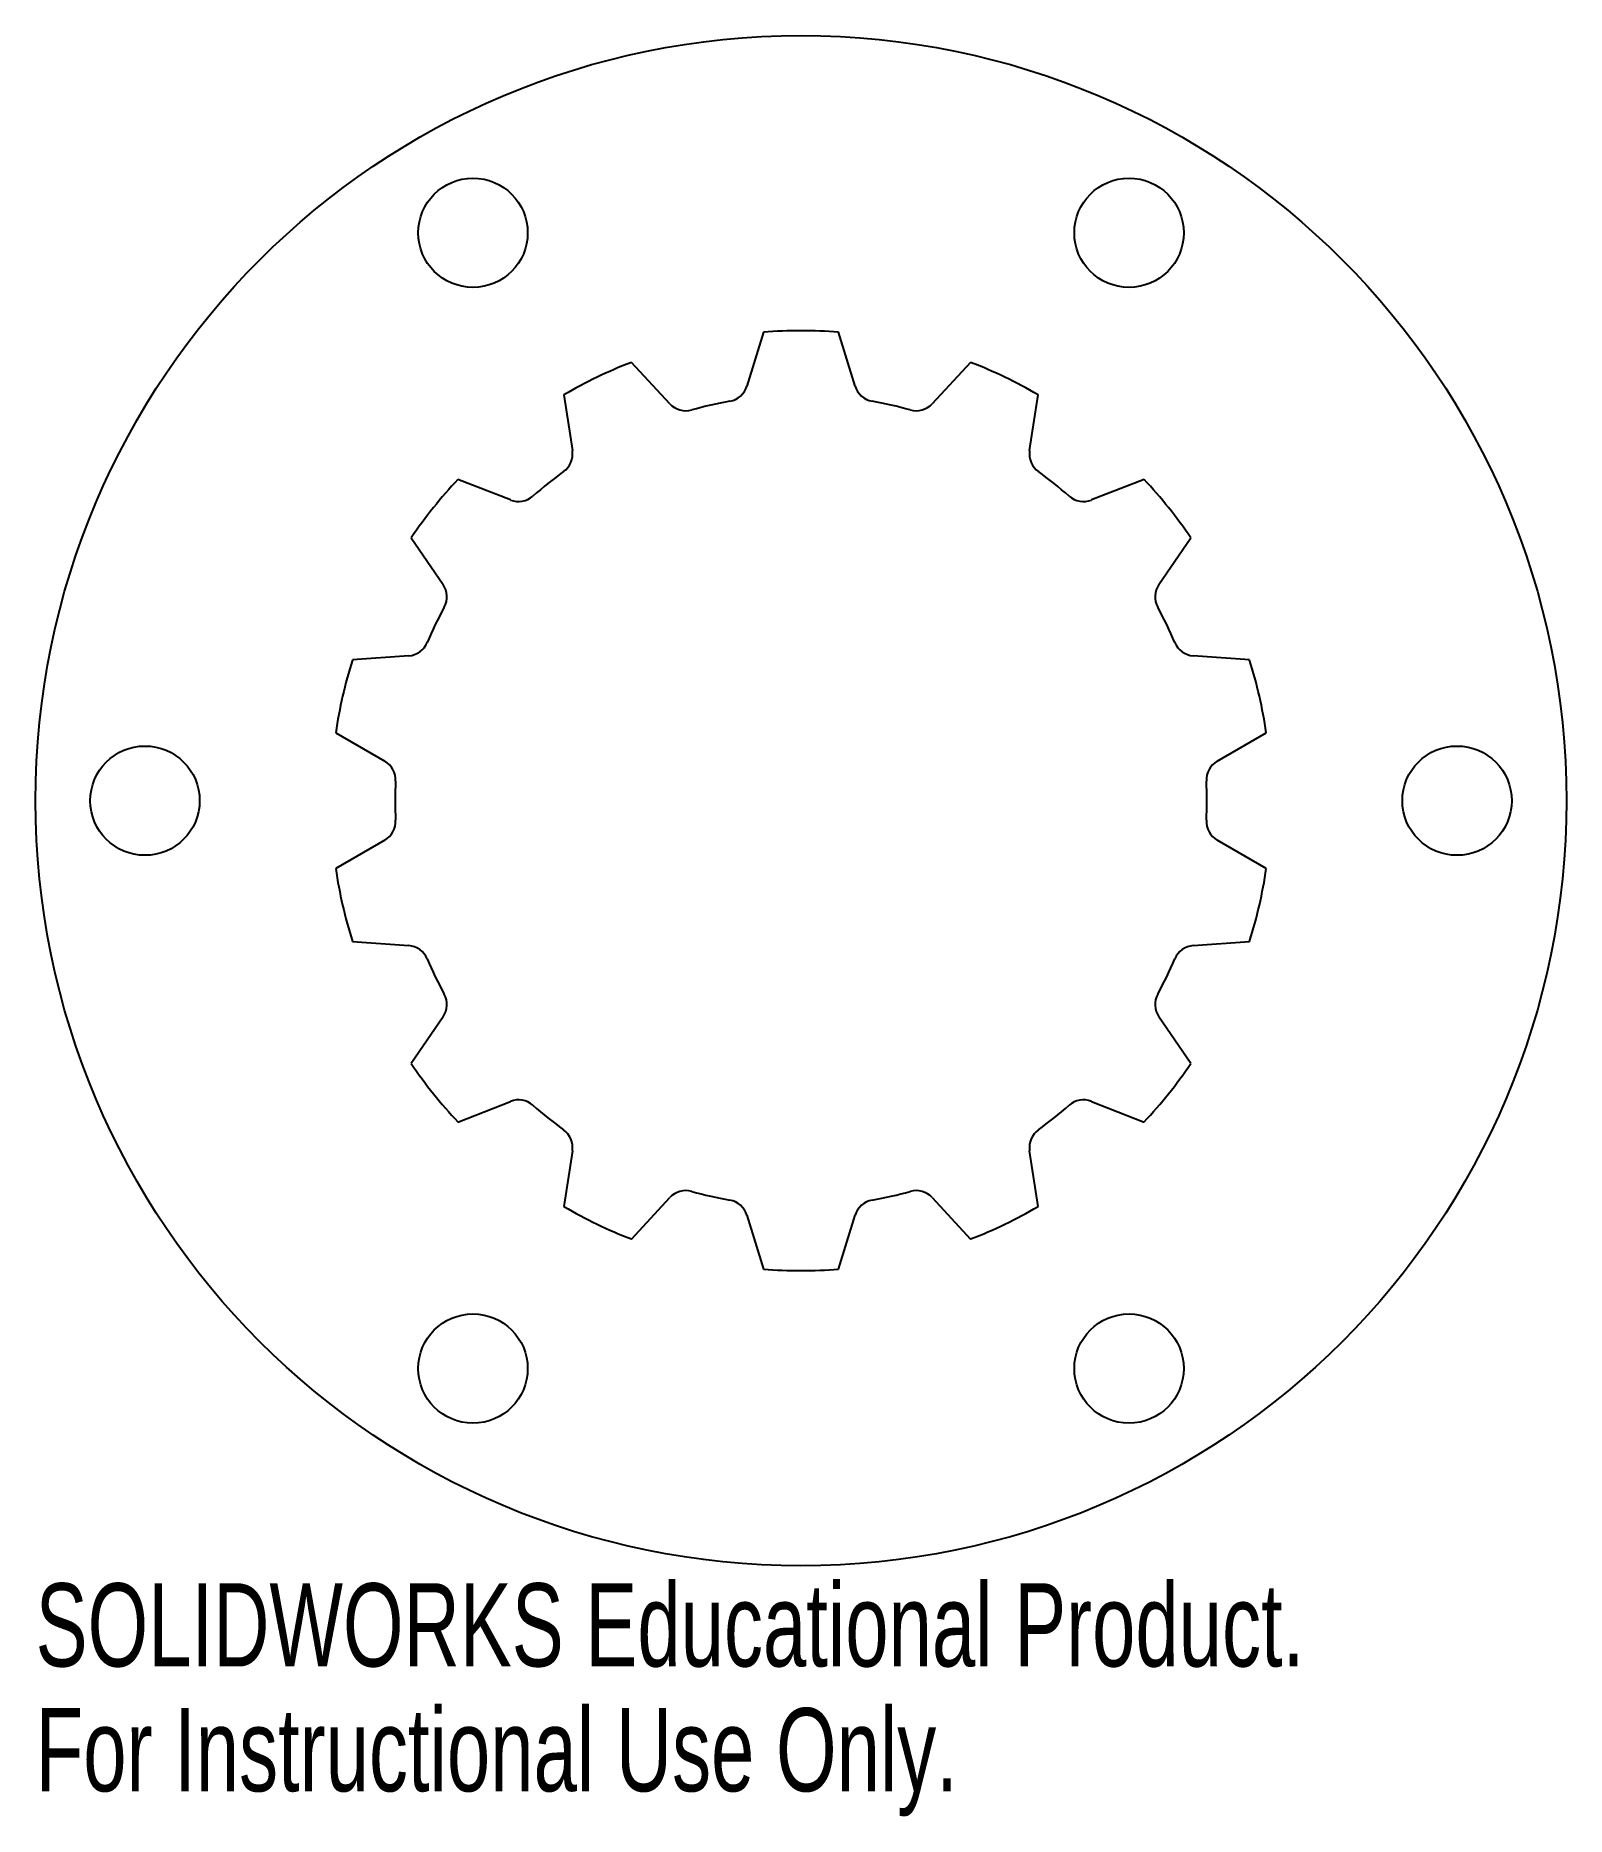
# Model space of a CAD drawing. Header units: inches. Extents: x -1.75 to 1.75, y -2.32 to 1.75.
import ezdxf

# ---------------------------------------------------------------- set-up
doc = ezdxf.new("R2010")
doc.units = ezdxf.units.IN
doc.header["$MEASUREMENT"] = 0
doc.styles.add('SLDTEXTSTYLE0', font='TXT', dxfattribs={"width": 0.7})

msp = doc.modelspace()

# ---------------------------------------------------------------- linework, layer by layer
at = {"color": 7, "linetype": 'Continuous', "lineweight": 25}
for p, q in [((-0.0855, 1.0716), (-0.1236, 0.9482)), ((0.1236, 0.9482), (0.0855, 1.0716)), ((-0.3001, 0.9079), (-0.3879, 1.0026)), ((0.3879, 1.0026), (0.3001, 0.9079)), ((-0.542, 0.9284), (-0.5227, 0.8007)), ((0.5227, 0.8007), (0.542, 0.9284)), ((-0.6643, 0.6878), (-0.7845, 0.735)), ((0.7845, 0.735), (0.6643, 0.6878)), ((-0.8911, 0.6013), (-0.8183, 0.4946)), ((0.8183, 0.4946), (0.8911, 0.6013)), ((-0.8969, 0.3314), (-1.0257, 0.3218)), ((1.0257, 0.3218), (0.8969, 0.3314)), ((-1.0638, 0.1551), (-0.9519, 0.0905)), ((0.9519, 0.0905), (1.0638, 0.1551)), ((-0.9519, -0.0905), (-1.0638, -0.1551)), ((1.0638, -0.1551), (0.9519, -0.0905)), ((-1.0257, -0.3218), (-0.8969, -0.3314)), ((0.8969, -0.3314), (1.0257, -0.3218)), ((-0.8183, -0.4946), (-0.8911, -0.6013)), ((0.8911, -0.6013), (0.8183, -0.4946)), ((-0.7845, -0.735), (-0.6643, -0.6878)), ((0.6643, -0.6878), (0.7845, -0.735)), ((-0.5227, -0.8007), (-0.542, -0.9284)), ((0.542, -0.9284), (0.5227, -0.8007)), ((-0.3879, -1.0026), (-0.3001, -0.9079)), ((0.3001, -0.9079), (0.3879, -1.0026)), ((-0.1236, -0.9482), (-0.0855, -1.0716)), ((0.0855, -1.0716), (0.1236, -0.9482))]:
    msp.add_line(p, q, dxfattribs=at)
for centre, radius in [((0, 0), 1.75), ((-0.75, 1.299), 0.125), ((0.75, 1.299), 0.125), ((-1.5, 0), 0.125), ((1.5, 0), 0.125), ((-0.75, -1.299), 0.125), ((0.75, -1.299), 0.125)]:
    msp.add_circle(centre, radius, dxfattribs=at)
for centre, radius, start, end in [((0, 0), 1.075, 85.4388, 94.5612), ((0, 0), 1.075, 111.1531, 120.2755), ((0, 0), 1.075, 59.7245, 68.8469), ((-0.1713, 0.9629), 0.05, 280.0894, 342.8571), ((0.1713, 0.9629), 0.05, 197.1429, 259.9106), ((-0.2634, 0.9419), 0.05, 222.8571, 285.6249), ((0, 0), 0.928, 100.0894, 105.6249), ((0, 0), 0.928, 74.3751, 79.9106), ((0.2634, 0.9419), 0.05, 254.3751, 317.1429), ((-0.5722, 0.7932), 0.05, 305.8037, 8.5714), ((0.5722, 0.7932), 0.05, 171.4286, 234.1963), ((0, 0), 1.075, 136.8674, 145.9897), ((0, 0), 0.928, 125.8037, 131.3391), ((0, 0), 0.928, 48.6609, 54.1963), ((0, 0), 1.075, 34.0103, 43.1326), ((-0.646, 0.7343), 0.05, 248.5714, 311.3391), ((0.646, 0.7343), 0.05, 228.6609, 291.4286), ((-0.8597, 0.4664), 0.05, 331.518, 34.2857), ((0.8597, 0.4664), 0.05, 145.7143, 208.482), ((0, 0), 0.928, 151.518, 157.0534), ((0, 0), 0.928, 22.9466, 28.482), ((-0.9006, 0.3813), 0.05, 274.2857, 337.0534), ((0.9006, 0.3813), 0.05, 202.9466, 265.7143), ((0, 0), 1.075, 162.5817, 171.704), ((0, 0), 1.075, 8.296, 17.4183), ((-0.9769, 0.0472), 0.05, 357.2323, 60), ((0.9769, 0.0472), 0.05, 120, 182.7677), ((0, 0), 0.928, 177.2323, 182.7677), ((0, 0), 0.928, 357.2323, 2.7677), ((-0.9769, -0.0472), 0.05, 300, 2.7677), ((0.9769, -0.0472), 0.05, 177.2323, 240), ((0, 0), 1.075, 188.296, 197.4183), ((0, 0), 1.075, 342.5817, 351.704), ((-0.9006, -0.3813), 0.05, 22.9466, 85.7143), ((0, 0), 0.928, 202.9466, 208.482), ((0, 0), 0.928, 331.518, 337.0534), ((0.9006, -0.3813), 0.05, 94.2857, 157.0534), ((-0.8597, -0.4664), 0.05, 325.7143, 28.482), ((0.8597, -0.4664), 0.05, 151.518, 214.2857), ((0, 0), 1.075, 214.0103, 223.1326), ((0, 0), 1.075, 316.8674, 325.9897), ((-0.646, -0.7343), 0.05, 48.6609, 111.4286), ((0.646, -0.7343), 0.05, 68.5714, 131.3391), ((0, 0), 0.928, 228.6609, 234.1963), ((0, 0), 0.928, 305.8037, 311.3391), ((-0.5722, -0.7932), 0.05, 351.4286, 54.1963), ((0.5722, -0.7932), 0.05, 125.8037, 188.5714), ((-0.2634, -0.9419), 0.05, 74.3751, 137.1429), ((0, 0), 0.928, 254.3751, 259.9106), ((0, 0), 0.928, 280.0894, 285.6249), ((0.2634, -0.9419), 0.05, 42.8571, 105.6249), ((0, 0), 1.075, 239.7245, 248.8469), ((-0.1713, -0.9629), 0.05, 17.1429, 79.9106), ((0.1713, -0.9629), 0.05, 100.0894, 162.8571), ((0, 0), 1.075, 291.1531, 300.2755), ((0, 0), 1.075, 265.4388, 274.5612)]:
    msp.add_arc(centre, radius, start, end, dxfattribs=at)

# ---------------------------------------------------------------- texts
at = {"color": 7, "linetype": 'Continuous', "char_height": 0.1903, "attachment_point": 1, "style": 'SLDTEXTSTYLE0'}
for s, insert in [('SOLIDWORKS Educational Product.', (-1.75, -1.7901)), ('For Instructional Use Only.', (-1.75, -2.0756))]:
    msp.add_mtext(s, dxfattribs=dict(at, insert=insert))

doc.saveas('drawing.dxf')
